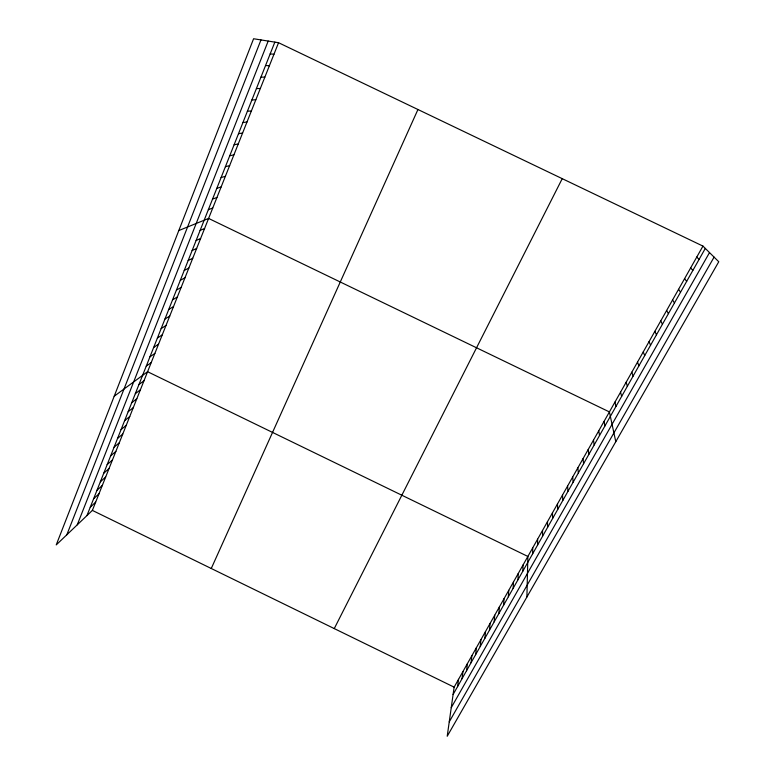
<?xml version="1.0" encoding="UTF-8"?>
<svg xmlns="http://www.w3.org/2000/svg" width="775" height="775" viewBox="0 0 775 775"><rect width="100%" height="100%" fill="white"/><g stroke="black" fill="none" stroke-linecap="round" stroke-linejoin="round"><path stroke-width="1.16" d="M537.588 545.058L537.608 539.177M532.638 553.815L532.725 547.838M526.903 597.002L527.872 556.45L147.579 371.709L114.196 396.228M522.834 571.156L523.048 564.994M517.981 579.739L518.252 573.5M513.157 588.273L513.486 581.947M508.361 596.76L508.749 590.337M503.595 605.188L504.041 598.678M498.868 613.558L499.362 606.97M494.159 621.879L494.721 615.214M489.48 630.153L490.1 623.4M484.84 638.368L485.508 631.538M480.219 646.544L480.946 639.627M475.627 654.662L476.402 647.667M471.064 662.732L471.897 655.66M466.531 670.753L467.412 663.603M462.026 678.716L462.966 671.499M457.55 686.64L458.529 679.346M702.954 246.101L454.131 687.154L447.214 736.25L718.764 261.747L702.954 246.101L278.554 42.712L253.59 38.75L56.236 544.893L92.37 510.405L278.554 42.712M66.815 534.789L260.972 39.922M77.248 524.83L268.189 41.065M86.945 515.578L274.844 42.121M211.265 568.492L417.938 109.517M334.267 628.583L562.233 178.667M453.094 694.516L705.298 248.417M451.234 707.682L709.512 252.592M449.238 721.864L714.085 257.116M90.268 507.218L95.664 502.123M93.601 498.8L98.977 493.791M96.962 490.333L102.319 485.412M100.343 481.808L105.671 476.983M103.743 473.244L109.052 468.497M107.173 464.613L112.443 459.963M110.612 455.942L115.862 451.379M114.08 447.204L119.302 442.748M117.567 438.427L122.76 434.058M121.074 429.582L126.238 425.31M124.601 420.689L129.745 416.514M128.156 411.738L133.271 407.66M131.731 402.738L136.817 398.757M135.325 393.671L140.382 389.796M138.948 384.555L143.966 380.777M146.252 366.139L151.212 362.574M149.943 356.849L154.874 353.39M153.653 347.491L158.555 344.148M157.393 338.084L162.256 334.839M161.152 328.61L165.986 325.481M164.93 319.077L169.735 316.055M168.737 309.477L173.513 306.58M172.573 299.818L177.31 297.028M176.429 290.102L181.127 287.428M180.313 280.317L184.983 277.76M184.227 270.465L188.848 268.034M188.16 260.555L192.752 258.24M192.113 250.577L196.676 248.387M196.104 240.531L200.618 238.468M200.115 230.417L204.6 228.489M178.802 230.553L208.601 218.434L609.402 411.922L615.786 441.692M208.349 209.686L212.747 208.01M212.563 199.049L216.922 197.518M216.816 188.344L221.127 186.949M221.088 177.572L225.37 176.312M225.399 166.712L229.632 165.598M229.739 155.785L233.924 154.816M234.108 144.78L238.245 143.956M238.506 133.697L242.604 133.019M242.933 122.528L246.983 122.004M247.399 111.29L251.4 110.912M251.885 99.965L255.847 99.752M256.418 88.563L260.323 88.505M260.972 77.083L264.827 77.18M265.563 65.507L269.371 65.768M270.184 53.863L273.943 54.279M92.37 510.405L454.131 687.154M696.793 257.019L699.04 259.489M690.67 267.869L692.831 270.475M684.596 278.632L686.66 281.383M678.571 289.317L680.537 292.214M672.584 299.935L674.453 302.967M666.636 310.475L668.418 313.642M660.736 320.937L662.431 324.25M654.865 331.332L656.483 334.771M649.043 341.649L650.574 345.224M643.269 351.898L644.703 355.599M637.525 362.07L638.881 365.897M631.819 372.184L633.097 376.137M626.161 382.22L627.353 386.289M620.533 392.189L621.647 396.383M614.953 402.089L615.98 406.4M604.054 421.397L604.936 425.95M598.746 430.813L599.55 435.472M593.466 440.171L594.192 444.937M588.225 449.461L588.874 454.344M583.013 458.703L583.594 463.683M577.84 467.877L578.353 472.963M572.696 476.983L573.142 482.176M567.591 486.041L567.959 491.34M562.514 495.041L562.815 500.437M557.467 503.983L557.709 509.475M552.459 512.866L552.633 518.456M547.479 521.691L547.586 527.387M542.529 530.468L542.568 536.252"/></g></svg>
